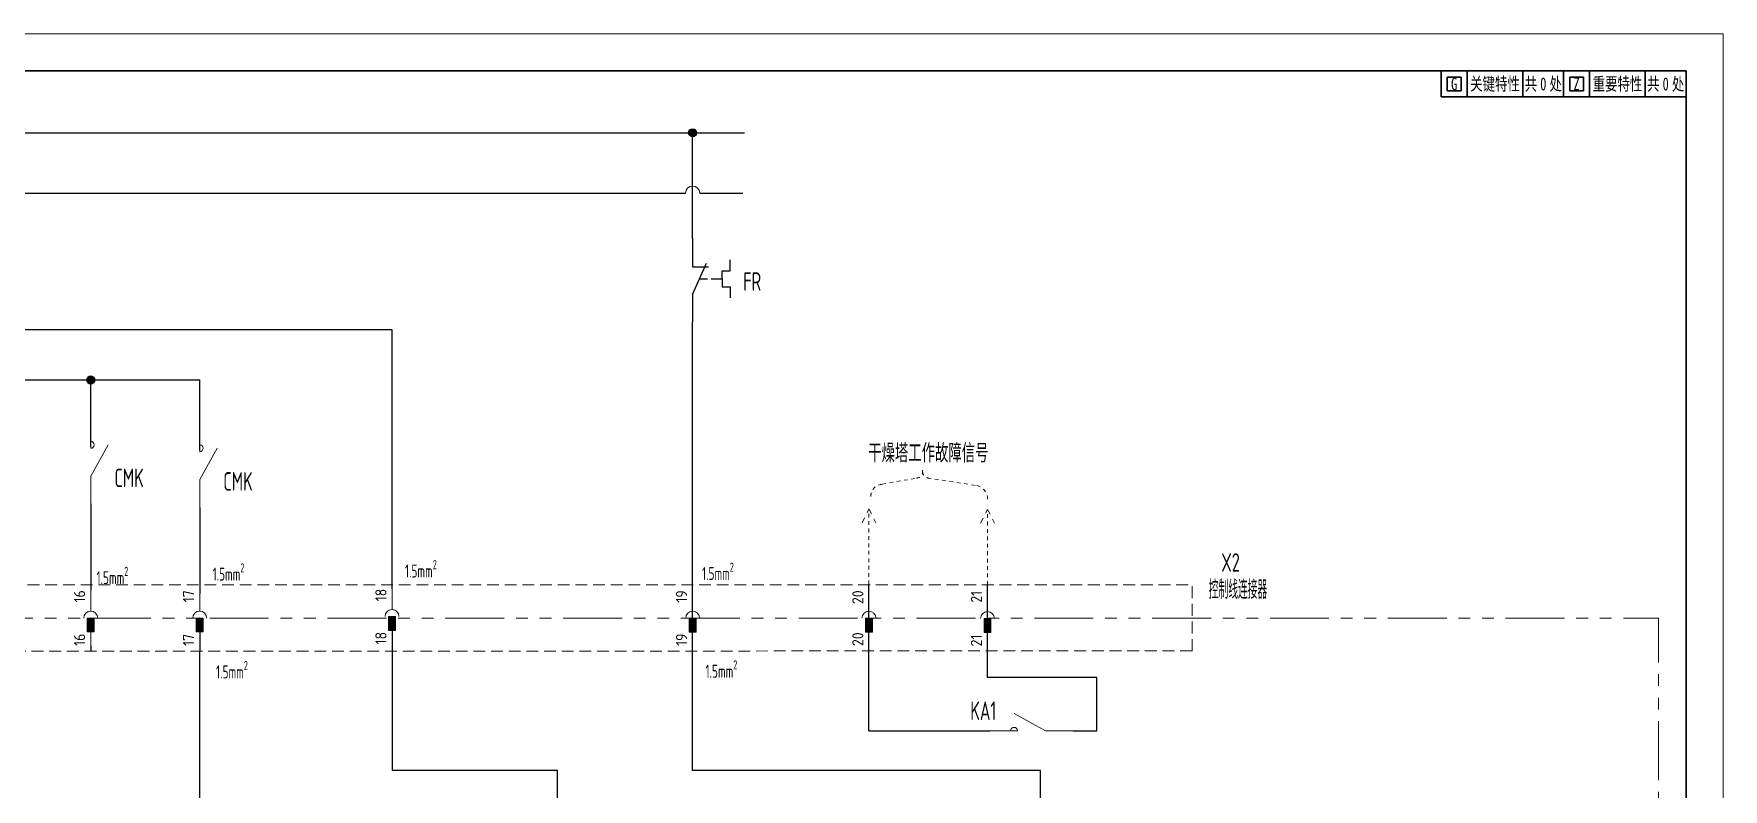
# Model space of a CAD drawing. Header units: millimetres. Extents: x 0 to 840, y 0 to 594.
# Drawn here: x 384.7 to 840, y 390.4 to 594 of the extents above; entities that cross this region are included whole.
import ezdxf
from ezdxf.enums import TextEntityAlignment as Align

# ---------------------------------------------------------------- set-up
doc = ezdxf.new("R2010")
doc.units = ezdxf.units.MM
for name, pattern in [('CENTER2', [12, 7, -1, 1, -1, 1, -1]), ('HIDDEN', [9.525, 6.35, -3.175]), ('PHANTOM2', [31.75, 15.875, -3.175, 3.175, -3.175, 3.175, -3.175]), ('虚线', [2, 1, -1])]:
    doc.linetypes.add(name, pattern=pattern)
for name, color, linetype, lineweight in [('BLK_0.5mm^2', 7, 'Continuous', 18), ('SYMS', 7, 'Continuous', 18), ('TERMS', 4, 'Continuous', 18), ('双点划线', 6, 'CENTER2', 18), ('尺寸线层', 3, 'Continuous', 13), ('标注', 3, 'Continuous', 18), ('粗实线', 7, 'Continuous', 35), ('虚线', 2, 'HIDDEN', 18), ('虚线层', 6, '虚线', 13)]:
    doc.layers.add(name, color=color, linetype=linetype, lineweight=lineweight)
doc.styles.add('WD_IEC', font='isocp2.shx', dxfattribs={"width": 0.9, "bigfont": 'gbcbig.shx'})
doc.styles.add('标准', font='isoct2.shx')
doc.styles.add('海泰标注样式', font='isocp.shx', dxfattribs={"width": 0.7, "bigfont": 'gbcbig.shx'})
doc.styles.add('海泰汉字样式', font='仿宋_GB2312.ttf', dxfattribs={"width": 0.65})

# ---------------------------------------------------------------- blocks, each defined once
blk = doc.blocks.new('NJHT-A1')
at = {"color": 7, "linetype": 'Continuous', "lineweight": 18}
for p, q in [((840, 594), (0, 594)), ((840, 0), (840, 594))]:
    blk.add_line(p, q, dxfattribs=at)
at = {"color": 7, "linetype": 'Continuous', "lineweight": 35}
for p, q in [((830, 584), (25, 584)), ((830, 10), (830, 584))]:
    blk.add_line(p, q, dxfattribs=at)
at = {"color": 2, "linetype": 'Continuous', "lineweight": 18, "style": '海泰汉字样式', "width": 0.6}
blk.add_attdef('5', text='', height=5, rotation=180, dxfattribs=at).set_placement((50, 578.5), align=Align.MIDDLE_CENTER)
at = {"color": 2, "linetype": 'Continuous', "lineweight": 18, "style": '海泰汉字样式'}
for tag, height, width, p in [('1', 5, 0.7, (805, 59.25)), ('7', 5, 0.7, (755, 50.5)), ('2', 5, 0.7, (805, 51.75)), ('3', 5, 0.6, (805, 38)), ('12', 3.5, 0.7, (668, 34.5)), ('13', 3.5, 0.6, (682, 34.5)), ('20', 3.5, 0.7, (708, 34.5)), ('21', 3.5, 0.6, (722, 34.5)), ('14', 3.5, 0.7, (668, 27.5)), ('15', 3.5, 0.6, (682, 27.5)), ('22', 3.5, 0.7, (708, 27.5)), ('23', 3.5, 0.6, (722, 27.5)), ('8', 3.5, 0.7, (762, 22.5)), ('9', 3.5, 0.7, (774, 22.5)), ('4', 5, 0.6, (805, 22.5)), ('16', 3.5, 0.7, (668, 20.5)), ('17', 3.5, 0.6, (682, 20.5)), ('24', 3.5, 0.7, (708, 20.5)), ('25', 3.5, 0.6, (722, 20.5)), ('18', 3.5, 0.7, (668, 13.5)), ('19', 3.5, 0.6, (682, 13.5)), ('26', 3.5, 0.7, (708, 13.5)), ('27', 3.5, 0.6, (722, 13.5)), ('11', 3.5, 0.7, (742.5, 13.5)), ('10', 3.5, 0.7, (767.5, 13.5)), ('6', 3.5, 0.7, (811.57, 13.5))]:
    blk.add_attdef(tag, text='', height=height, dxfattribs=dict(at, width=width)).set_placement(p, align=Align.MIDDLE_CENTER)
blk = doc.blocks.new('质量特性标注表')
at = {"layer": '粗实线'}
for p, q in [((0, 0), (0, -7)), ((0, 0), (66, 0)), ((7, 0), (7, -7)), ((22, 0), (22, -7)), ((33, 0), (33, -7)), ((40, 0), (40, -7)), ((55, 0), (55, -7)), ((66, 0), (66, -7)), ((1.65, -1.65), (5.35, -1.65)), ((1.65, -5.35), (1.65, -1.65)), ((5.35, -1.65), (5.35, -5.35)), ((34.65, -1.65), (38.35, -1.65)), ((34.65, -5.35), (34.65, -1.65)), ((38.35, -1.65), (38.35, -5.35)), ((0, -7), (66, -7)), ((5.35, -5.35), (1.65, -5.35)), ((38.35, -5.35), (34.65, -5.35))]:
    blk.add_line(p, q, dxfattribs=at)
at = {"layer": '标注', "color": 2, "style": '海泰汉字样式', "width": 0.7}
for s, p in [('G', (3.5, -3.5)), ('关键特性', (14.5, -3.5)), ('共  处', (27.5, -3.5)), ('Z', (36.5, -3.5)), ('重要特性', (47.5, -3.5)), ('共  处', (60.5, -3.5))]:
    blk.add_text(s, height=3.5, dxfattribs=at).set_placement(p, align=Align.MIDDLE_CENTER)
for tag, p in [('关键特性处数', (27.5, -3.5)), ('重要特性处数', (60.5, -3.5))]:
    blk.add_attdef(tag, text='', height=3.5, dxfattribs=at).set_placement(p, align=Align.MIDDLE_CENTER)
blk = doc.blocks.new('VC02JP_1')
blk.add_hatch(color=256).paths.add_polyline_path([(0.62, -2.5), (0.62, 0), (-0.62, 0), (-0.62, -2.5)], flags=0)
for p, q in [((0, 5), (0, 1.25)), ((0, -2.5), (0, -5))]:
    blk.add_line(p, q)
blk.add_lwpolyline([(0.62, 0), (-0.62, 0), (-0.62, -2.5), (0.62, -2.5)], close=True)
blk.add_arc((0, 0), 1.25, 0, 180)
blk.add_point((0, 0))
at = {"style": 'WD_IEC'}
for tag, p in [('INST', (-5.25, 8)), ('LOC', (-5.25, 5)), ('TAG2', (-5.25, 2)), ('DESC1', (-5.25, -5.1)), ('DESC3', (-5.25, -11.1)), ('DESC2', (-5.25, -8.1))]:
    blk.add_attdef(tag, text='', height=2, dxfattribs=at).set_placement(p, align=Align.RIGHT)
blk.add_attdef('TERM02', text='', height=2, rotation=90, dxfattribs=at).set_placement((-1, 5), align=Align.RIGHT)
for tag, p, height in [('X2TERM02', (0, 5), 0.32), ('X2TERMDESC02', (0, 4.48), 0.32), ('MFG', (2.75, 4), 1.5), ('CAT', (2.75, 1.5), 1.5), ('X4LINK', (-1.25, -1.25), 0.32), ('X1LINK', (1.25, -1.25), 0.32), ('ASSYCODE', (2.75, -2.75), 1), ('X8TERM01', (0, -5), 0.32), ('X8TERMDESC01', (0, -5.52), 0.32), ('FAMILY', (2.75, -4.25), 1), ('CATDESC', (2.75, -5.75), 1)]:
    blk.add_attdef(tag, p, '', height=height, dxfattribs=at)
blk.add_attdef('TERM01', (-1, -5), '', height=2, rotation=90, dxfattribs=at)
blk = doc.blocks.new('VMS21P_1')
for p, q in [((0, 7.5), (0, 2.5)), ((0, -2.5), (3.125, 3.125)), ((0, -2.5), (0, -7.5))]:
    blk.add_line(p, q)
blk.add_arc((0, 3.125), 0.625, 270, 90)
at = {"style": 'WD_IEC'}
for tag, p in [('INST', (-5.25, 7.75)), ('LOC', (-5.25, 4.25)), ('TAG2', (-5.25, 0.75)), ('XREF', (-5.25, -3.75)), ('DESC1', (-5.25, -7.6)), ('DESC2', (-5.25, -11.1)), ('DESC3', (-5.25, -14.6))]:
    blk.add_attdef(tag, text='', height=2.5, dxfattribs=at).set_placement(p, align=Align.RIGHT)
blk.add_attdef('TERM01', text='', height=2, rotation=90, dxfattribs=at).set_placement((-1, 7.5), align=Align.RIGHT)
for tag, p, height in [('X2TERM01', (0, 7.5), 0.32), ('X4LINK', (-2, 0), 0.32), ('X1LINK', (-0.5, 0), 0.32), ('CONTACT', (4, -3.5), 1), ('FAMILY', (4, -5), 1), ('X8TERM02', (0, -7.5), 0.32)]:
    blk.add_attdef(tag, p, '', height=height, dxfattribs=at)
blk.add_attdef('TERM02', (-1, -7.5), '', height=2, rotation=90, dxfattribs=at)
blk = doc.blocks.new('HA1X2_1')
blk.add_lwpolyline([(-1.25, -2.5), (0, 0), (1.25, -2.5)])
at = {"style": 'WD_IEC'}
for tag, p in [('DESC1', (0, 5.1)), ('DESC2', (0, 1.25))]:
    blk.add_attdef(tag, text='', height=2.5, dxfattribs=at).set_placement(p, align=Align.CENTER)
blk.add_attdef('X8TERM01', (0, 0), '', height=0.32, dxfattribs=at)
blk = doc.blocks.new('bfcgb')
blk.add_hatch(color=256).paths.add_polyline_path([(1495.06, 338, 1), (1492.9, 338, 1)])
blk.add_circle((1493.98, 338), 1.08)
blk = doc.blocks.new('ydtrg')
for p, q in [((387.66, 357.11), (387.66, 349.61)), ((387.66, 342.11), (391.41, 350.55)), ((387.66, 349.61), (391.97, 349.61)), ((387.66, 342.11), (387.66, 334.61))]:
    blk.add_line(p, q)

msp = doc.modelspace()

# ---------------------------------------------------------------- linework, layer by layer
for p, q in [((234.34966, 567.31186), (576.19718, 567.31186)), ((562.26502, 538.747), (562.26502, 567.31186)), ((305.45369, 551.07297), (560.36002, 551.07297)), ((564.17002, 551.07297), (575.8046, 551.07297)), ((572.39933, 530.15513), (572.39933, 533.12851)), ((570.20947, 527.96575), (570.20947, 530.15513)), ((570.20947, 530.15513), (572.39933, 530.15513)), ((564.14002, 527.96575), (566.2669, 527.96575)), ((567.2263, 527.96575), (570.20947, 527.96575)), ((570.20947, 527.96575), (570.20947, 525.77637)), ((570.20947, 525.77637), (572.39933, 525.77637)), ((572.39933, 525.77637), (572.39933, 522.80299)), ((562.26502, 395.43599), (562.26502, 516.247)), ((481.25284, 514.2583), (303.54869, 514.2583)), ((481.25284, 444.44704), (481.25284, 514.2583)), ((370.70822, 500.70707), (429.41075, 500.70707)), ((400.05223, 482.76114), (400.05223, 500.70707)), ((429.41075, 481.82293), (429.41075, 500.70707)), ((400.05223, 467.30278), (400.05223, 467.30278)), ((400.05223, 467.30278), (400.05223, 444.05372)), ((429.41075, 466.36457), (429.41075, 466.36457)), ((429.41075, 466.36457), (429.41075, 443.1155)), ((609.79066, 406.15413), (609.79066, 445.64353)), ((641.74481, 420.56445), (641.74481, 445.53302)), ((429.41075, 432.79703), (429.41075, 427.62086)), ((481.25284, 433.19704), (481.25284, 428.02087)), ((400.05223, 429.05372), (400.05223, 427.61107)), ((481.25284, 428.02087), (481.25284, 395.43599)), ((429.4074, 290.70245), (429.41962, 427.62086)), ((671.20256, 420.56445), (641.74481, 420.56445)), ((671.20256, 406.15413), (671.20256, 420.56445)), ((609.79066, 406.15413), (642.31992, 406.15413)), ((664.81992, 406.15413), (671.20256, 406.15413)), ((525.84038, 395.43599), (481.25284, 395.43599)), ((525.84038, 384.52719), (525.84038, 395.43599)), ((656.03419, 395.43599), (562.26502, 395.43599)), ((656.03419, 319.27169), (656.03419, 395.43599))]:
    msp.add_line(p, q)
at = {"layer": 'BLK_0.5mm^2'}
msp.add_arc((562.26502, 551.07297), 1.905, 0, 180, dxfattribs=at)
at = {"layer": '双点划线', "linetype": 'PHANTOM2'}
for p in [(51.11172, 436.53302), (822.53436, 170.61316)]:
    msp.add_line(p, (822.53436, 436.53302), dxfattribs=at)
at = {"layer": '虚线', "ltscale": 0.5}
for p, q in [((168.74034, 445.53302), (696.84928, 445.53302)), ((696.84928, 427.64386), (696.84928, 445.53302)), ((696.84928, 427.71121), (168.74034, 427.53302))]:
    msp.add_line(p, q, dxfattribs=at)
at = {"layer": '虚线层'}
for p, q in [((613.31897, 472.60814), (622.55479, 474.26406)), ((624.25039, 475.95966), (624.25039, 476.38356)), ((638.41468, 472.30846), (625.94598, 474.26406)), ((609.79066, 445.64353), (609.79066, 465.95947)), ((641.74481, 445.53302), (641.74481, 465.84896))]:
    msp.add_line(p, q, dxfattribs=at)
for centre, radius, start, end in [((622.55479, 475.95966), 1.6956, 270, 0), ((625.94598, 475.95966), 1.6956, 180, 270), ((615.31844, 468.93131), 5.08679, 164.7569601, 180), ((613.47769, 469.43328), 3.17882, 92.8620485, 164.7634111), ((638.07241, 468.65136), 3.67308, 359.6475337, 84.6532509)]:
    msp.add_arc(centre, radius, start, end, dxfattribs=at)

# ---------------------------------------------------------------- block references
for name, p in [('NJHT-A1', (0, 0)), ('bfcgb', (-931.7191, 229.31078)), ('ydtrg', (174.60021, 181.63375)), ('bfcgb', (-1093.93188, 162.70599))]:
    msp.add_blockref(name, p)
ref = msp.add_blockref('质量特性标注表', (764, 584))
ref.add_attrib('重要特性处数', '0', dxfattribs={"layer": '标注', "height": 3.5, "style": '海泰汉字样式', "width": 0.7}).set_placement((824.5, 580.5), align=Align.MIDDLE_CENTER)
ref.add_attrib('关键特性处数', '0', dxfattribs={"layer": '标注', "height": 3.5, "style": '海泰汉字样式', "width": 0.7}).set_placement((791.5, 580.5), align=Align.MIDDLE_CENTER)
at = {"layer": 'SYMS', "xscale": 1.5, "yscale": 1.5, "zscale": 1.5}
for p in [(400.05223, 478.55278), (429.41075, 477.61457)]:
    msp.add_blockref('VMS21P_1', p, dxfattribs=at)
at = {"layer": 'SYMS'}
ref = msp.add_blockref('VC02JP_1', (400.05223, 436.55372), dxfattribs=dict(at, xscale=1.5, yscale=1.5, zscale=1.5))
ref.add_attrib('TERM02', '16', dxfattribs={"layer": 'TERMS', "height": 3, "rotation": 90, "style": 'WD_IEC'}).set_placement((398.55223, 444.05372), align=Align.RIGHT)
ref.add_attrib('TERM01', '16', (398.55223, 429.05372), dxfattribs={"layer": 'TERMS', "height": 3, "rotation": 90, "style": 'WD_IEC'})
ref = msp.add_blockref('VC02JP_1', (429.41075, 436.54703), dxfattribs=dict(at, xscale=1.5, yscale=1.5, zscale=1.5))
ref.add_attrib('TERM02', '17', dxfattribs={"layer": 'TERMS', "height": 3, "rotation": 90, "style": 'WD_IEC'}).set_placement((427.91075, 444.04703), align=Align.RIGHT)
ref.add_attrib('TERM01', '17', (427.91075, 429.04703), dxfattribs={"layer": 'TERMS', "height": 3, "rotation": 90, "style": 'WD_IEC'})
ref = msp.add_blockref('VC02JP_1', (481.25284, 436.94704), dxfattribs=dict(at, xscale=1.5, yscale=1.5, zscale=1.5))
ref.add_attrib('TERM02', '18', dxfattribs={"layer": 'TERMS', "height": 3, "rotation": 90, "style": 'WD_IEC'}).set_placement((479.75284, 444.44704), align=Align.RIGHT)
ref.add_attrib('TERM01', '18', (479.75284, 429.44704), dxfattribs={"layer": 'TERMS', "height": 3, "rotation": 90, "style": 'WD_IEC'})
ref = msp.add_blockref('VC02JP_1', (562.26502, 436.53302), dxfattribs=dict(at, xscale=1.5, yscale=1.5, zscale=1.5))
ref.add_attrib('TERM02', '19', dxfattribs={"layer": 'TERMS', "height": 3, "rotation": 90, "style": 'WD_IEC'}).set_placement((560.76502, 444.03302), align=Align.RIGHT)
ref.add_attrib('TERM01', '19', (560.76502, 429.03302), dxfattribs={"layer": 'TERMS', "height": 3, "rotation": 90, "style": 'WD_IEC'})
ref = msp.add_blockref('VC02JP_1', (609.77636, 436.51188), dxfattribs=dict(at, xscale=1.5, yscale=1.5, zscale=1.5))
ref.add_attrib('TERM02', '20', dxfattribs={"layer": 'TERMS', "height": 3, "rotation": 90, "style": 'WD_IEC'}).set_placement((608.27636, 444.01188), align=Align.RIGHT)
ref.add_attrib('TERM01', '20', (608.27636, 429.01188), dxfattribs={"layer": 'TERMS', "height": 3, "rotation": 90, "style": 'WD_IEC'})
ref = msp.add_blockref('VC02JP_1', (641.73051, 436.40137), dxfattribs=dict(at, xscale=1.5, yscale=1.5, zscale=1.5))
ref.add_attrib('TERM02', '21', dxfattribs={"layer": 'TERMS', "height": 3, "rotation": 90, "style": 'WD_IEC'}).set_placement((640.23051, 443.90137), align=Align.RIGHT)
ref.add_attrib('TERM01', '21', (640.23051, 428.90137), dxfattribs={"layer": 'TERMS', "height": 3, "rotation": 90, "style": 'WD_IEC'})
at = {"layer": 'SYMS', "xscale": 1.5, "yscale": 1.5, "zscale": 1.5, "rotation": 90}
msp.add_blockref('VMS21P_1', (653.56992, 406.15413), dxfattribs=at)
at = {"layer": '虚线层', "xscale": 1.5, "yscale": 1.5, "zscale": 1.5}
for p in [(609.79066, 465.95947), (641.74481, 465.84896)]:
    msp.add_blockref('HA1X2_1', p, dxfattribs=at)

# ---------------------------------------------------------------- texts
at = {"layer": '尺寸线层', "char_height": 5, "attachment_point": 1, "style": '标准'}
for s, insert, width in [('{\\Fisocp2,gbcbig|c134;\\W0.7;FR}', (575.89056, 529.73878), 17.0967681), ('{\\Fisocp2,gbcbig|c134;\\C3;干燥塔工作故障信号}', (609.57853, 483.4809), 42.5209704), ('{\\Fisocp2,gbcbig|c134;\\W0.7;CMK}', (406.42221, 476.83121), 23.961927), ('{\\Fisocp2,gbcbig|c134;\\W0.7;CMK}', (435.78073, 475.89299), 23.961927), ('{\\Fisocp2,gbcbig|c134;\\W0.7;KA1}', (637.08149, 414.07387), 23.961927)]:
    msp.add_mtext(s, dxfattribs=dict(at, insert=insert, width=width))
at = {"layer": '尺寸线层', "char_height": 5, "width": 51.18948, "attachment_point": 1, "line_spacing_factor": 0.99982, "style": '标准'}
for s, insert in [('{\\Fisocp2,gbcbig|c0;\\W0.7;\\C3;X2}', (704.73592, 454.02771)), ('{\\Fisocp2,gbcbig|c134;\\W0.7;\\C3;控制线连接器}', (701.3632, 446.71409))]:
    msp.add_mtext(s, dxfattribs=dict(at, insert=insert))
at = {"layer": '标注', "color": 2, "char_height": 3.5, "width": 12.7561908, "attachment_point": 1, "style": '海泰标注样式'}
for insert in [(432.89415, 451.3131), (484.73625, 452.15638), (564.79659, 451.49553), (401.60733, 450.37428), (433.82558, 424.97386), (565.72802, 425.15629)]:
    msp.add_mtext('\\A1;1.5mm{\\H0.7x;\\S2^ ;}', dxfattribs=dict(at, insert=insert))

doc.saveas('drawing.dxf')
